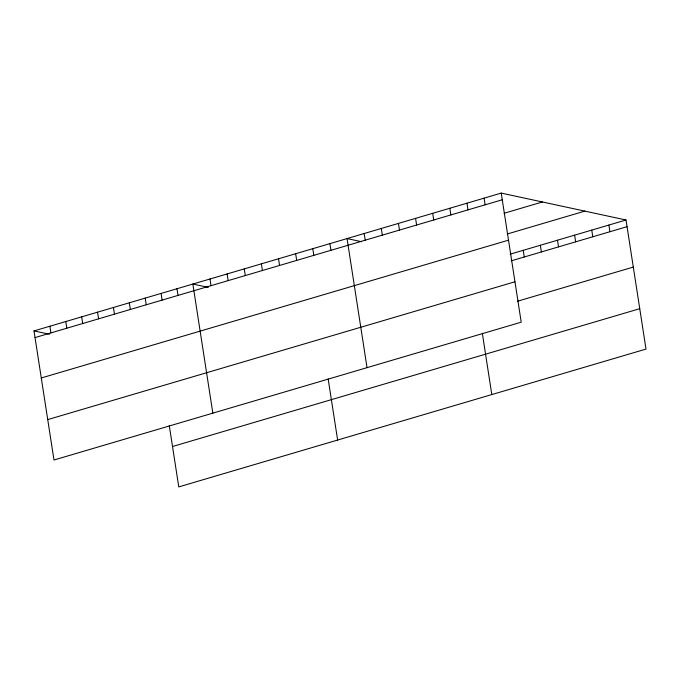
<?xml version="1.0" encoding="UTF-8"?>
<svg xmlns="http://www.w3.org/2000/svg" width="680" height="680" viewBox="0 0 680 680"><rect width="100%" height="100%" fill="white"/><g stroke="black" fill="none" stroke-linecap="round" stroke-linejoin="round"><path stroke-width="1.02" d="M501.228 193.094L521.212 322.184L53.983 460.003L34 330.913L501.228 193.094L626.016 219.997L646 349.087L178.772 486.906L169.294 425.697M35.037 337.586L502.265 199.767M504.118 213.265L542.41 201.969M507.238 234.013L584.834 211.123M41.285 377.978L508.521 240.159M510.127 254.184L626.016 219.997M511.156 260.856L627.045 226.678M47.727 419.602L514.964 281.784M517.412 301.257L633.301 267.07M172.516 446.513L639.744 308.695M361.454 241.68L347.046 238.57L367.03 367.659M208.301 287.385L192.856 284.053L212.84 413.142M34 330.913L49.444 334.237M608.88 225.054L609.917 231.727M591.753 230.103L592.781 236.784M574.617 235.161L575.654 241.833M557.49 240.21L558.518 246.891M540.354 245.268L541.39 251.94M523.226 250.325L524.255 256.998M484.1 198.144L485.129 204.816M466.964 203.201L468.002 209.873M482.341 333.361L491.81 394.57M449.837 208.25L450.865 214.922M432.701 213.307L433.738 219.98M415.574 218.356L416.602 225.029M398.438 223.414L399.475 230.087M381.31 228.463L382.339 235.135M364.174 233.52L365.211 240.193M329.911 243.627L330.947 250.3M312.783 248.676L313.811 255.349M328.151 378.845L337.628 440.054M295.647 253.733L296.684 260.406M278.519 258.782L279.548 265.455M261.383 263.84L262.421 270.512M244.256 268.889L245.284 275.57M227.12 273.947L228.157 280.619M209.993 278.995L211.021 285.676M176.97 288.736L178.007 295.409M161.083 293.42L162.12 300.101M145.197 298.112L146.234 304.784M129.319 302.796L130.347 309.468M113.432 307.479L114.461 314.151M97.546 312.171L98.575 318.844M81.659 316.854L82.688 323.527M65.773 321.538L66.802 328.21M49.886 326.221L50.915 332.902"/></g></svg>
